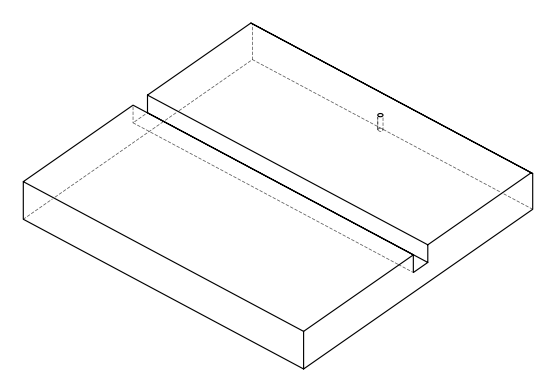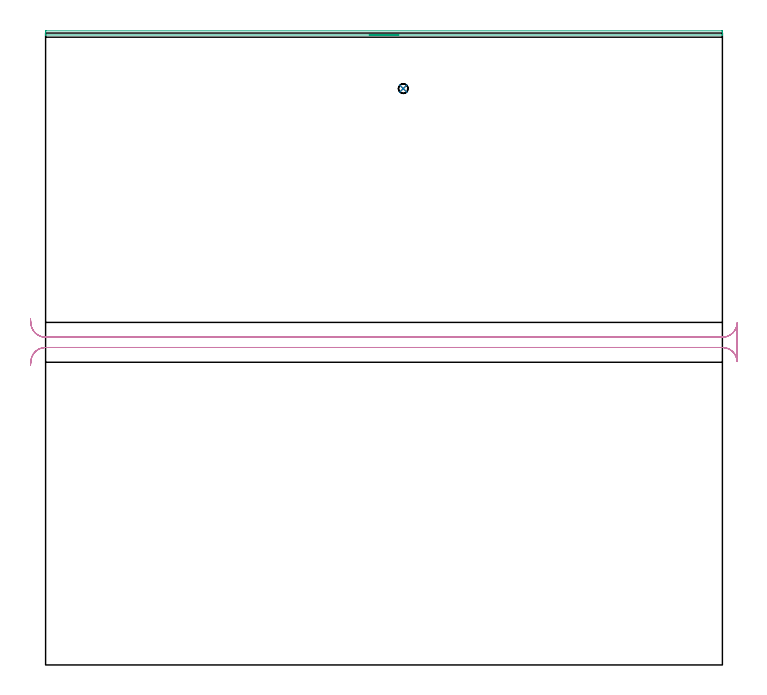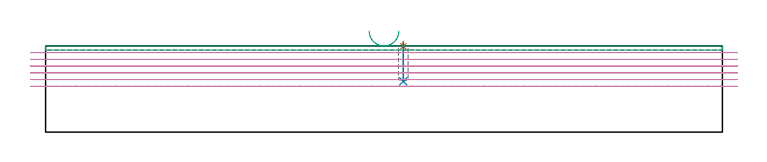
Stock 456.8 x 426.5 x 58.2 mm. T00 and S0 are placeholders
(PLAN: 4 operations, 3 tool changes, 16.1 min)
(1 SPOT_DRILL | STEP1POCKET | NXT0321_9005460120000 | 0.03 min | 1 mm3)
(2 DRILL_BLIND_HOLE_INTO_CENTER | STEP1POCKET | NXT0301_036 | 0.11 min | 756 mm3)
(3 AREA_MILL | FG_CHAMFER_SURFACE | UGT0205_001 | 3.81 min | 1790 mm3)
(4 MILL_RECTANGULAR_SLOT | SLOT_RECTANGULAR | UGT0201_136 | Follow Part, ap 5, ae 75% | 12.17 min | 335460 mm3)
(TOOL NXT0321_9005460120000 | NC Spot Drill, 142deg, 12mm, Carbide, Uncoated | D12 PA142 FL30 Z2)
(TOOL NXT0301_036 | Carbide Drill 6.5mm [860.1-0650-033A1-MM 2214] | D6.5 PA140 FL53 Z2)
(TOOL UGT0205_001 | Chamfer Mill 20 x 3 x 45 deg. | D20 FL50 Z2)
(TOOL UGT0201_136 | Carbide End Mill 20.0 | D20 FL30 Z4)
(OP 1 SPOT_DRILL)
G17 G21 G94 G90
T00 M6
G54
G17 G0 G90 X241.4 Y389. S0 M3
G43 Z68.2 H0
G94 G81 G98 Z57.92 F250. R61.2
G80
M5
M2
(OP 2 DRILL_BLIND_HOLE_INTO_CENTER)
G17 G21 G94 G90
T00 M6
G54
G17 G0 G90 X241.4 Y389. S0 M3
G43 Z68.2 H1
G94 G81 G98 Z34.3 F250. R60.2
G80
M5
M2
(OP 3 AREA_MILL)
G17 G21 G94 G90
T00 M6
G54
G17 G0 G90 X238.4 Y425.2 S1061 M3
G43 Z68.2 H0
G94 G1 X238.362 Z67.328 F250.
X238.248 Z66.463
X238.059 Z65.612
X237.797 Z64.78
X237.463 Z63.974
X237.06 Z63.2
X236.592 Z62.464
X236.06 Z61.772
X235.471 Z61.129
X234.828 Z60.54
X234.136 Z60.008
X233.4 Z59.54
X232.626 Z59.137
X231.82 Z58.803
X230.988 Z58.541
X230.136 Z58.352
X229.272 Z58.238
X228.4 Z58.2
X0.17
X0.01 Y425.203 Z58.188
X0.007 Y425.226 Z58.165
X0. Y425.592 Z57.808
Y425.925 Z57.475
Y426.6 Z56.795
Y427.823 Z55.574
X0.002 Y427.991 Z55.405
X0.429 Y428. Z55.4
X456.183
X456.371 Y427.998 Z55.402
X456.798 Y427.991 Z55.405
X456.8 Y427.823 Z55.574
Y426.6 Z56.795
Y425.925 Z57.475
Y425.592 Z57.808
Y425.227 Z58.164
X456.791 Y425.203 Z58.188
X456.63 Y425.2 Z58.2
X228.4
X227.528 Z58.238
X226.664 Z58.352
X225.812 Z58.541
X224.98 Z58.803
X224.174 Z59.137
X223.4 Z59.54
X222.664 Z60.008
X221.972 Z60.54
X221.329 Z61.129
X220.74 Z61.772
X220.208 Z62.464
X219.74 Z63.2
X219.337 Z63.974
X219.003 Z64.78
X218.741 Z65.612
X218.552 Z66.463
X218.438 Z67.328
X218.4 Z68.2
M5
M2
(OP 4 MILL_RECTANGULAR_SLOT)
G17 G21 G94 G90
T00 M6
G54
G17 G0 G90 X-10.202 Y202.083 S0 M3
G43 Z68.2 H0
Z53.65
G94 G1 X-9.97 Y205.074 F250.
G2 X0. Y214.3 R10. F500.
G1 X456.8
G2 X466.79 Y204.747 R10.
G1 X466.8
Y230.753
X466.79
G2 X456.8 Y221.2 R10.
G1 X0.
G2 X-9.97 Y230.426 R10.
G1 X-10.202 Y233.417 F250.
G0 Y202.083 Z49.1
G1 X-9.97 Y205.074
G2 X0. Y214.3 R10. F500.
G1 X456.8
G2 X466.79 Y204.747 R10.
G1 X466.8
Y230.753
X466.79
G2 X456.8 Y221.2 R10.
G1 X0.
G2 X-9.97 Y230.426 R10.
G1 X-10.202 Y233.417 F250.
G0 Y202.083 Z44.55
G1 X-9.97 Y205.074
G2 X0. Y214.3 R10. F500.
G1 X456.8
G2 X466.79 Y204.747 R10.
G1 X466.8
Y230.753
X466.79
G2 X456.8 Y221.2 R10.
G1 X0.
G2 X-9.97 Y230.426 R10.
G1 X-10.202 Y233.417 F250.
G0 Y202.083 Z40.
G1 X-9.97 Y205.074
G2 X0. Y214.3 R10. F500.
G1 X456.8
G2 X466.79 Y204.747 R10.
G1 X466.8
Y230.753
X466.79
G2 X456.8 Y221.2 R10.
G1 X0.
G2 X-9.97 Y230.426 R10.
G1 X-10.202 Y233.417 F250.
G0 Y202.083 Z35.45
G1 X-9.97 Y205.074
G2 X0. Y214.3 R10. F500.
G1 X456.8
G2 X466.79 Y204.747 R10.
G1 X466.8
Y230.753
X466.79
G2 X456.8 Y221.2 R10.
G1 X0.
G2 X-9.97 Y230.426 R10.
G1 X-10.202 Y233.417 F250.
G0 Y202.083 Z30.9
G1 X-9.97 Y205.074
G2 X0. Y214.3 R10. F500.
G1 X456.8
G2 X466.79 Y204.747 R10.
G1 X466.8
Y230.753
X466.79
G2 X456.8 Y221.2 R10.
G1 X0.
G2 X-9.97 Y230.426 R10.
G1 X-10.202 Y233.417 F250.
G0 Z68.2
M5
M2
